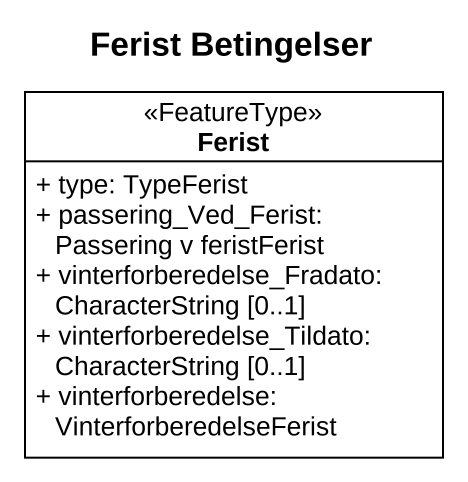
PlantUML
@startuml
title Ferist Betingelser
hide circle
hide empty members
skinparam classAttributeIconSize 0
class Ferist <<FeatureType>> {
  + type: TypeFerist
  + passering_Ved_Ferist: Passering v feristFerist
  + vinterforberedelse_Fradato: CharacterString [0..1]
  + vinterforberedelse_Tildato: CharacterString [0..1]
  + vinterforberedelse: VinterforberedelseFerist
}
@enduml
